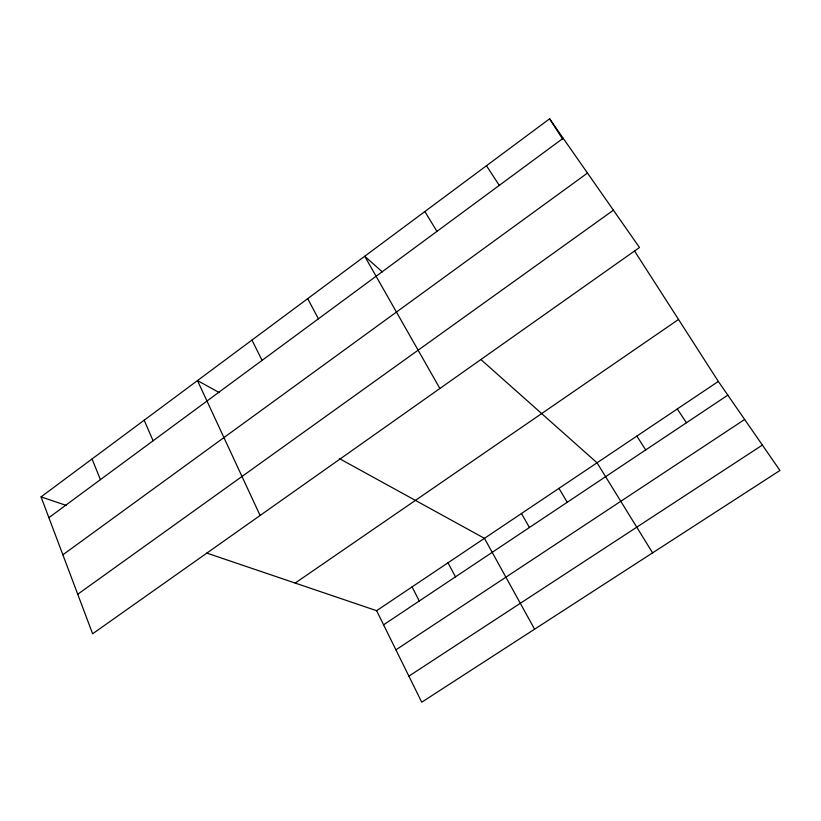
<?xml version="1.0" encoding="UTF-8"?>
<svg xmlns="http://www.w3.org/2000/svg" width="821" height="821" viewBox="0 0 821 821"><rect width="100%" height="100%" fill="white"/><g stroke="black" fill="none" stroke-linecap="round" stroke-linejoin="round"><path stroke-width="1.23" d="M41.05 496.879L549.598 118.809L639.477 247.511L92.619 633.781L41.05 496.879L66.214 505.408M48.88 517.661L563.175 138.246M62.868 554.791L587.487 173.057M77.728 594.25L613.41 210.186M295.17 583.064L678.526 319.461M206.697 553.056L376.613 610.691L718.334 381.426L634.51 250.959M383.581 624.812L727.827 395.137M395.917 649.832L744.657 419.469M408.889 676.135L762.381 445.074M219.474 392.684L197.471 380.585L260.103 515.485M339.299 458.549L484.462 538.34L534.584 629.184M382.381 271.946L364.729 256.255L439.892 388.487M480.849 359.495L597.041 462.808L652.592 552.851M718.334 381.426L779.95 470.474L421.727 702.191L376.613 610.691M677.284 408.971L686.459 422.743M486.473 165.739L499.281 185.382M549.598 118.809L562.57 139.006M636.86 436.095L645.717 449.918M424.868 211.541L436.936 231.368M558.968 488.351L567.249 502.278M521.448 513.525L529.442 527.493M307.701 298.639L318.425 318.805M447.999 562.796L455.47 576.855M412.06 586.912L419.264 601.003M251.965 340.079L262.063 360.388M144.178 420.208L153.096 440.774M92.055 458.96L100.419 479.638"/></g></svg>
